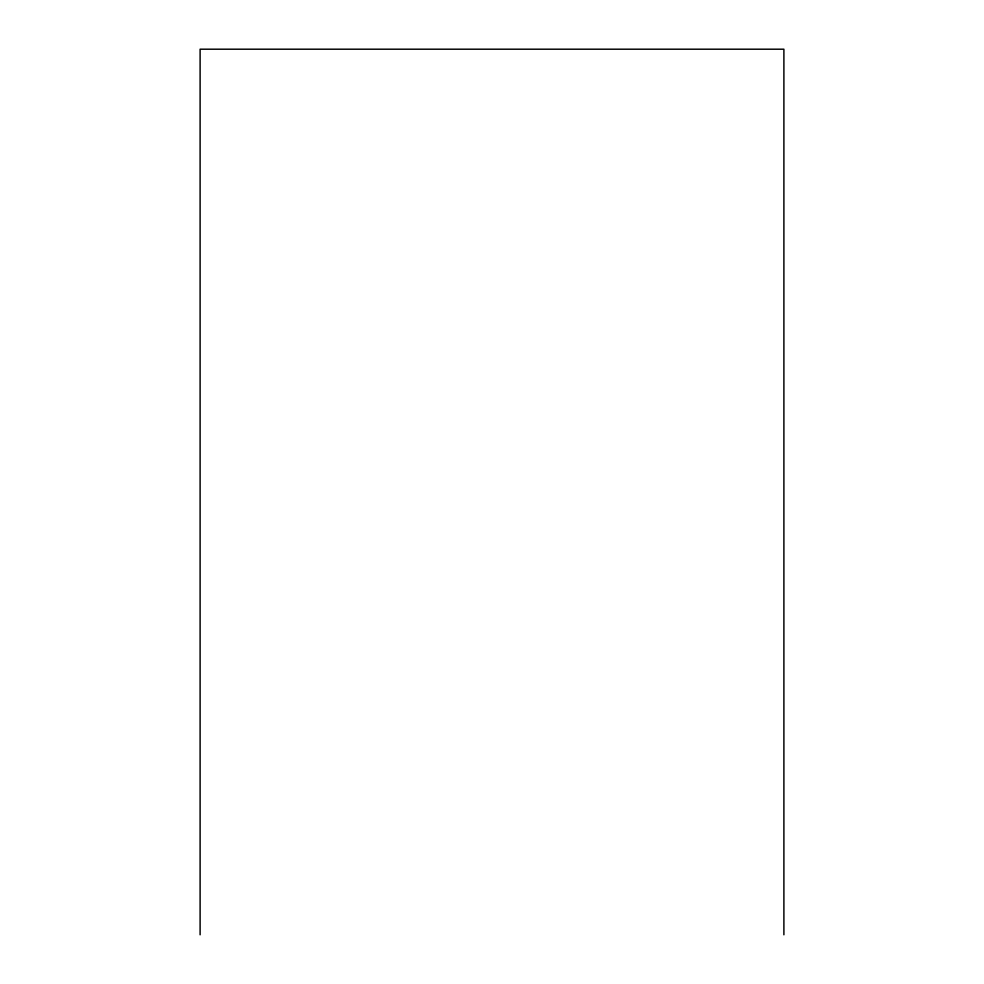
<?xml version="1.0" encoding="UTF-8"?>
<svg xmlns="http://www.w3.org/2000/svg" width="984" height="984" viewBox="0 0 984 984"><rect width="100%" height="100%" fill="white"/><g stroke="black" fill="none" stroke-linecap="round" stroke-linejoin="round"><path stroke-width="1.48" d="M783.891 934.8L783.891 49.2L200.109 49.2L200.109 934.8"/></g></svg>
